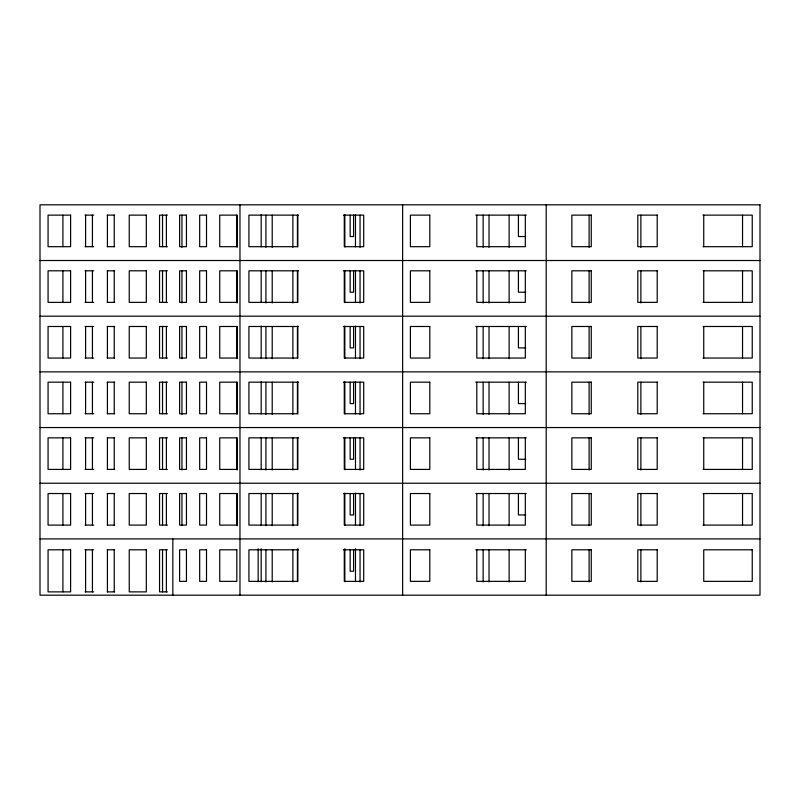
<?xml version="1.0" encoding="UTF-8"?>
<svg xmlns="http://www.w3.org/2000/svg" width="800" height="800" viewBox="0 0 800 800"><rect width="100%" height="100%" fill="white"/><g stroke="black" fill="none" stroke-linecap="round" stroke-linejoin="round"><path stroke-width="1.2" d="M85.08 215.13L93.7 215.13M107.24 215.13L114.63 215.13M167.39 215.13L159.55 215.13L159.55 246.69L167.39 246.69M298.35 215.13L248.93 215.13L248.93 246.69L297.43 246.69L297.43 215.13M343.38 215.13L363.7 215.13L363.7 246.69L344.29 246.69L344.29 215.13M475.8 215.13L526.3 215.13M591.48 215.13L571.86 215.13L571.86 246.69L591.26 246.69L591.26 215.13M657.54 215.13L637.8 215.13L637.8 246.69L657.2 246.69L657.2 215.13M703.03 215.13L752.24 215.13L752.24 246.69L703.03 246.69M525.7 236.54L518.42 236.54L518.42 215.13M85.08 246.69L93.7 246.69M107.24 246.69L114.63 246.69M40 260.51L760 260.51M85.08 270.81L93.7 270.81M107.24 270.81L114.63 270.81M167.39 270.81L159.55 270.81L159.55 302.37L167.39 302.37M298.35 270.81L248.93 270.81L248.93 302.37L297.43 302.37L297.43 270.81M343.38 270.81L363.7 270.81L363.7 302.37L344.29 302.37L344.29 270.81M475.8 270.81L526.3 270.81M591.48 270.81L571.86 270.81L571.86 302.37L591.26 302.37L591.26 270.81M657.54 270.81L637.8 270.81L637.8 302.37L657.2 302.37L657.2 270.81M703.03 270.81L752.24 270.81L752.24 302.37L703.03 302.37M525.7 292.23L518.42 292.23L518.42 270.81M85.08 302.37L93.7 302.37M107.24 302.37L114.63 302.37M40 316.19L760 316.19M85.08 326.49L93.7 326.49M107.24 326.49L114.63 326.49M167.39 326.49L159.55 326.49L159.55 358.05L167.39 358.05M298.35 326.49L248.93 326.49L248.93 358.05L297.43 358.05L297.43 326.49M343.38 326.49L363.7 326.49L363.7 358.05L344.29 358.05L344.29 326.49M475.8 326.49L526.3 326.49M591.48 326.49L571.86 326.49L571.86 358.05L591.26 358.05L591.26 326.49M657.54 326.49L637.8 326.49L637.8 358.05L657.2 358.05L657.2 326.49M703.03 326.49L752.24 326.49L752.24 358.05L703.03 358.05M525.7 347.91L518.42 347.91L518.42 326.49M85.08 358.05L93.7 358.05M107.24 358.05L114.63 358.05M40 371.87L760 371.87M85.08 382.17L93.7 382.17M107.24 382.17L114.63 382.17M167.39 382.17L159.55 382.17L159.55 413.74L167.39 413.74M298.35 382.17L248.93 382.17L248.93 413.74L297.43 413.74L297.43 382.17M343.38 382.17L363.7 382.17L363.7 413.74L344.29 413.74L344.29 382.17M475.8 382.17L526.3 382.17M591.48 382.17L571.86 382.17L571.86 413.74L591.26 413.74L591.26 382.17M657.54 382.17L637.8 382.17L637.8 413.74L657.2 413.74L657.2 382.17M703.03 382.17L752.24 382.17L752.24 413.74L703.03 413.74M525.7 403.59L518.42 403.59L518.42 382.17M85.08 413.74L93.7 413.74M107.24 413.74L114.63 413.74M40 427.55L760 427.55M85.08 437.85L93.7 437.85M107.24 437.85L114.63 437.85M167.39 437.85L159.55 437.85L159.55 469.42L167.39 469.42M298.35 437.85L248.93 437.85L248.93 469.42L297.43 469.42L297.43 437.85M343.38 437.85L363.7 437.85L363.7 469.42L344.29 469.42L344.29 437.85M475.8 437.85L526.3 437.85M591.48 437.85L571.86 437.85L571.86 469.42L591.26 469.42L591.26 437.85M657.54 437.85L637.8 437.85L637.8 469.42L657.2 469.42L657.2 437.85M703.03 437.85L752.24 437.85L752.24 469.42L703.03 469.42M525.7 459.27L518.42 459.27L518.42 437.85M85.08 469.42L93.7 469.42M107.24 469.42L114.63 469.42M40 483.23L760 483.23M85.08 493.53L93.7 493.53M107.24 493.53L114.63 493.53M167.39 493.53L159.55 493.53L159.55 525.1L167.39 525.1M298.35 493.53L248.93 493.53L248.93 525.1L297.43 525.1L297.43 493.53M343.38 493.53L363.7 493.53L363.7 525.1L344.29 525.1L344.29 493.53M475.8 493.53L526.3 493.53M591.48 493.53L571.86 493.53L571.86 525.1L591.26 525.1L591.26 493.53M657.54 493.53L637.8 493.53L637.8 525.1L657.2 525.1L657.2 493.53M703.03 493.53L752.24 493.53L752.24 525.1L703.03 525.1M525.7 514.95L518.42 514.95L518.42 493.53M85.08 525.1L93.7 525.1M107.24 525.1L114.63 525.1M40 538.91L760 538.91M85.08 549.8L93.7 549.8M107.24 549.8L114.63 549.8M167.39 549.8L159.55 549.8L159.55 591.88L167.39 591.88M298.35 549.8L248.93 549.8L248.93 581.36L297.43 581.36L297.43 549.8M343.38 549.8L363.7 549.8L363.7 581.36L344.29 581.36L344.29 549.8M475.8 549.8L526.3 549.8M591.48 549.8L571.86 549.8L571.86 581.36L591.26 581.36L591.26 549.8M657.54 549.8L637.8 549.8L637.8 581.36L657.2 581.36L657.2 549.8M85.08 591.88L93.7 591.88M107.24 591.88L114.63 591.88M742.54 215.13L742.54 246.69M742.54 270.81L742.54 302.37M742.54 326.49L742.54 358.05M742.54 382.17L742.54 413.74M742.54 437.85L742.54 469.42M742.54 493.53L742.54 525.1M703.74 215.13L703.74 246.69M703.74 270.81L703.74 302.37M703.74 326.49L703.74 358.05M703.74 382.17L703.74 413.74M703.74 437.85L703.74 469.42M703.74 493.53L703.74 525.1M640.88 215.13L640.88 247.31M640.88 270.81L640.88 302.99M640.88 326.49L640.88 358.67M640.88 382.17L640.88 414.35M640.88 437.85L640.88 470.03M640.88 493.53L640.88 525.71M640.88 549.8L640.88 581.98M589.1 215.13L589.1 247.31M589.1 270.81L589.1 302.99M589.1 326.49L589.1 358.67M589.1 382.17L589.1 414.35M589.1 437.85L589.1 470.03M589.1 493.53L589.1 525.71M589.1 549.8L589.1 581.98M546.2 204.82L546.2 595.18M525.32 215.13L525.32 246.69L476.82 246.69L476.82 215.13M525.32 270.81L525.32 302.37L476.82 302.37L476.82 270.81M525.32 326.49L525.32 358.05L476.82 358.05L476.82 326.49M525.32 382.17L525.32 413.74L476.82 413.74L476.82 382.17M525.32 437.85L525.32 469.42L476.82 469.42L476.82 437.85M525.32 493.53L525.32 525.1L476.82 525.1L476.82 493.53M525.32 549.8L525.32 581.36L476.82 581.36L476.82 549.8M509.14 215.13L509.14 247.31M509.14 270.81L509.14 302.99M509.14 326.49L509.14 358.67M509.14 382.17L509.14 414.35M509.14 437.85L509.14 470.03M509.14 493.53L509.14 525.71M509.14 549.8L509.14 581.98M489.03 215.13L489.03 247.31M489.03 270.81L489.03 302.99M489.03 326.49L489.03 358.67M489.03 382.17L489.03 414.35M489.03 437.85L489.03 470.03M489.03 493.53L489.03 525.71M489.03 549.8L489.03 581.98M483.14 215.13L483.14 247.31M483.14 270.81L483.14 302.99M483.14 326.49L483.14 358.67M483.14 382.17L483.14 414.35M483.14 437.85L483.14 470.03M483.14 493.53L483.14 525.71M483.14 549.8L483.14 581.98M402.63 204.82L402.63 595.18M360.04 215.13L360.04 247.31M360.04 270.81L360.04 302.99M360.04 326.49L360.04 358.67M360.04 382.17L360.04 414.35M360.04 437.85L360.04 470.03M360.04 493.53L360.04 525.71M360.04 549.8L360.04 581.98M355.47 214.72L355.47 246.89M355.47 270.4L355.47 302.58M355.47 326.09L355.47 358.26M355.47 381.77L355.47 413.94M355.47 437.45L355.47 469.62M355.47 493.13L355.47 525.3M355.47 548.7L355.47 581.72M353.58 215.13L353.58 236.54L350.16 236.54L350.16 215.13M353.58 270.81L353.58 292.23L350.16 292.23L350.16 270.81M353.58 326.49L353.58 347.91L350.16 347.91L350.16 326.49M353.58 382.17L353.58 403.59L350.16 403.59L350.16 382.17M353.58 437.85L353.58 459.27L350.16 459.27L350.16 437.85M353.58 493.53L353.58 514.95L350.16 514.95L350.16 493.53M353.58 549.8L353.58 571.22L350.16 571.22L350.16 549.8M344.84 214.72L344.84 246.89M344.84 270.4L344.84 302.58M344.84 326.09L344.84 358.26M344.84 381.77L344.84 413.94M344.84 437.45L344.84 469.62M344.84 493.13L344.84 525.3M344.84 548.7L344.84 581.72M297.81 214.72L297.81 246.89M297.81 270.4L297.81 302.58M297.81 326.09L297.81 358.26M297.81 381.77L297.81 413.94M297.81 437.45L297.81 469.62M297.81 493.13L297.81 525.3M297.81 548.7L297.81 581.72M292.88 215.13L292.88 247.31M292.88 270.81L292.88 302.99M292.88 326.49L292.88 358.67M292.88 382.17L292.88 414.35M292.88 437.85L292.88 470.03M292.88 493.53L292.88 525.71M292.88 549.8L292.88 581.98M272.21 215.13L272.21 247.31M272.21 270.81L272.21 302.99M272.21 326.49L272.21 358.67M272.21 382.17L272.21 414.35M272.21 437.85L272.21 470.03M272.21 493.53L272.21 525.71M272.21 549.8L272.21 581.98M265.93 215.13L265.93 247.31M265.93 270.81L265.93 302.99M265.93 326.49L265.93 358.67M265.93 382.17L265.93 414.35M265.93 437.85L265.93 470.03M265.93 493.53L265.93 525.71M265.93 549.8L265.93 581.98M261.18 214.72L261.18 246.89M261.18 270.4L261.18 302.58M261.18 326.09L261.18 358.26M261.18 381.77L261.18 413.94M261.18 437.45L261.18 469.62M261.18 493.13L261.18 525.3M261.18 548.7L261.18 581.72M258.17 548.7L258.17 581.72M239.97 204.82L239.97 595.18M237.14 247.31L237.14 215.13L219.74 215.13L219.74 246.69L236.82 246.69L236.82 215.13M237.14 302.99L237.14 270.81L219.74 270.81L219.74 302.37L236.82 302.37L236.82 270.81M237.14 358.67L237.14 326.49L219.74 326.49L219.74 358.05L236.82 358.05L236.82 326.49M237.14 414.35L237.14 382.17L219.74 382.17L219.74 413.74L236.82 413.74L236.82 382.17M237.14 470.03L237.14 437.85L219.74 437.85L219.74 469.42L236.82 469.42L236.82 437.85M237.14 525.71L237.14 493.53L219.74 493.53L219.74 525.1L236.82 525.1L236.82 493.53M181.94 215.13L181.94 247.31M181.94 270.81L181.94 302.99M181.94 326.49L181.94 358.67M181.94 382.17L181.94 414.35M181.94 437.85L181.94 470.03M181.94 493.53L181.94 525.71M172.83 538.91L172.83 595.18M166.39 215.13L166.39 246.69M166.39 270.81L166.39 302.37M166.39 326.49L166.39 358.05M166.39 382.17L166.39 413.74M166.39 437.85L166.39 469.42M166.39 493.53L166.39 525.1M166.39 549.8L166.39 591.88M162.54 215.13L162.54 246.69M162.54 270.81L162.54 302.37M162.54 326.49L162.54 358.05M162.54 382.17L162.54 413.74M162.54 437.85L162.54 469.42M162.54 493.53L162.54 525.1M162.54 549.8L162.54 591.88M114.25 215.13L114.25 246.69M114.25 270.81L114.25 302.37M114.25 326.49L114.25 358.05M114.25 382.17L114.25 413.74M114.25 437.85L114.25 469.42M114.25 493.53L114.25 525.1M114.25 549.8L114.25 591.88M107.42 215.13L107.42 246.69M107.42 270.81L107.42 302.37M107.42 326.49L107.42 358.05M107.42 382.17L107.42 413.74M107.42 437.85L107.42 469.42M107.42 493.53L107.42 525.1M107.42 549.8L107.42 591.88M92.43 215.13L92.43 246.69M92.43 270.81L92.43 302.37M92.43 326.49L92.43 358.05M92.43 382.17L92.43 413.74M92.43 437.85L92.43 469.42M92.43 493.53L92.43 525.1M92.43 549.8L92.43 591.88M85.6 215.13L85.6 246.69M85.6 270.81L85.6 302.37M85.6 326.49L85.6 358.05M85.6 382.17L85.6 413.74M85.6 437.85L85.6 469.42M85.6 493.53L85.6 525.1M85.6 549.8L85.6 591.88M62.91 215.13L62.91 246.69M62.91 270.81L62.91 302.37M62.91 326.49L62.91 358.05M62.91 382.17L62.91 413.74M62.91 437.85L62.91 469.42M62.91 493.53L62.91 525.1M62.91 549.8L62.91 591.88M760 204.82L40 204.82L40 595.18L760 595.18L760 204.82M70.61 215.13L48.07 215.13L48.07 246.69L70.61 246.69L70.61 215.13M146.32 215.13L129.24 215.13L129.24 246.69L146.32 246.69L146.32 215.13M186.45 215.13L179.62 215.13L179.62 246.69L186.45 246.69L186.45 215.13M206.51 215.13L199.68 215.13L199.68 246.69L206.51 246.69L206.51 215.13M429.8 215.13L410.4 215.13L410.4 246.69L429.8 246.69L429.8 215.13M70.61 270.81L48.07 270.81L48.07 302.37L70.61 302.37L70.61 270.81M146.32 270.81L129.24 270.81L129.24 302.37L146.32 302.37L146.32 270.81M186.45 270.81L179.62 270.81L179.62 302.37L186.45 302.37L186.45 270.81M206.51 270.81L199.68 270.81L199.68 302.37L206.51 302.37L206.51 270.81M429.8 270.81L410.4 270.81L410.4 302.37L429.8 302.37L429.8 270.81M70.61 326.49L48.07 326.49L48.07 358.05L70.61 358.05L70.61 326.49M146.32 326.49L129.24 326.49L129.24 358.05L146.32 358.05L146.32 326.49M186.45 326.49L179.62 326.49L179.62 358.05L186.45 358.05L186.45 326.49M206.51 326.49L199.68 326.49L199.68 358.05L206.51 358.05L206.51 326.49M429.8 326.49L410.4 326.49L410.4 358.05L429.8 358.05L429.8 326.49M70.61 382.17L48.07 382.17L48.07 413.74L70.61 413.74L70.61 382.17M146.32 382.17L129.24 382.17L129.24 413.74L146.32 413.74L146.32 382.17M186.45 382.17L179.62 382.17L179.62 413.74L186.45 413.74L186.45 382.17M206.51 382.17L199.68 382.17L199.68 413.74L206.51 413.74L206.51 382.17M429.8 382.17L410.4 382.17L410.4 413.74L429.8 413.74L429.8 382.17M70.61 437.85L48.07 437.85L48.07 469.42L70.61 469.42L70.61 437.85M146.32 437.85L129.24 437.85L129.24 469.42L146.32 469.42L146.32 437.85M186.45 437.85L179.62 437.85L179.62 469.42L186.45 469.42L186.45 437.85M206.51 437.85L199.68 437.85L199.68 469.42L206.51 469.42L206.51 437.85M429.8 437.85L410.4 437.85L410.4 469.42L429.8 469.42L429.8 437.85M70.61 493.53L48.07 493.53L48.07 525.1L70.61 525.1L70.61 493.53M146.32 493.53L129.24 493.53L129.24 525.1L146.32 525.1L146.32 493.53M186.45 493.53L179.62 493.53L179.62 525.1L186.45 525.1L186.45 493.53M206.51 493.53L199.68 493.53L199.68 525.1L206.51 525.1L206.51 493.53M429.8 493.53L410.4 493.53L410.4 525.1L429.8 525.1L429.8 493.53M70.61 549.8L48.07 549.8L48.07 591.88L70.61 591.88L70.61 549.8M146.32 549.8L129.24 549.8L129.24 591.88L146.32 591.88L146.32 549.8M186.45 549.8L179.62 549.8L179.62 581.36L186.45 581.36L186.45 549.8M206.51 549.8L199.68 549.8L199.68 581.36L206.51 581.36L206.51 549.8M236.82 549.8L219.74 549.8L219.74 581.36L236.82 581.36L236.82 549.8M429.8 549.8L410.4 549.8L410.4 581.36L429.8 581.36L429.8 549.8M752.24 549.8L703.74 549.8L703.74 581.36L752.24 581.36L752.24 549.8"/></g></svg>
